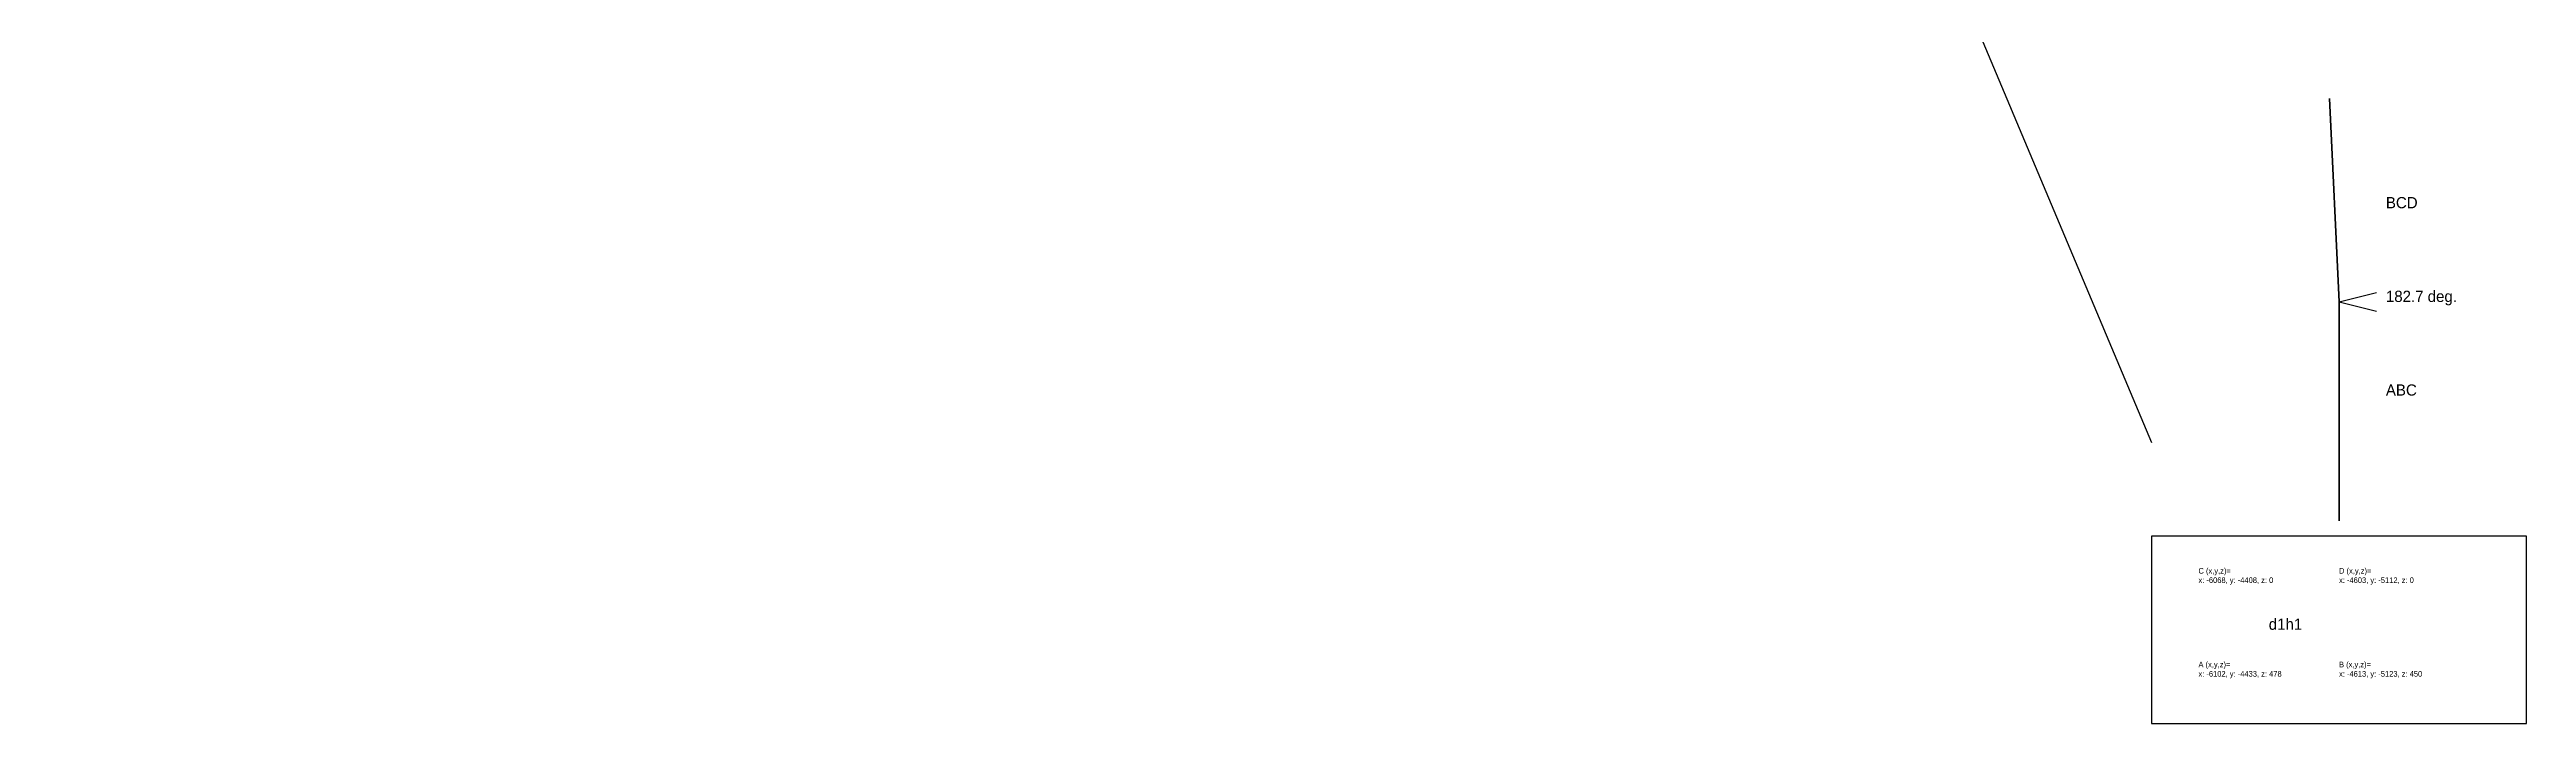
# Model space of a CAD drawing. Extents: x -14946 to 15402, y -21157 to 21439.
# Drawn here: x -4103 to 1183, y -18999 to -17560 of the extents above; entities that cross this region are included whole.
import ezdxf

# ---------------------------------------------------------------- set-up
doc = ezdxf.new("R2010")
doc.units = 0
doc.header["$MEASUREMENT"] = 0
for name, color, linetype in [('08-connection.bottomRing', 7, 'CONTINUOUS'), ('08-text.bottomRing', 7, 'CONTINUOUS'), ('41_RING_BOTTOM_PLINE', 1, 'CONTINUOUS')]:
    doc.layers.add(name, color=color, linetype=linetype)

msp = doc.modelspace()

# ---------------------------------------------------------------- linework, layer by layer
at = {"layer": '08-connection.bottomRing', "linetype": 'Continuous'}
msp.add_line((-5352.2, -4772.5, 239.1), (382.7, -18399), dxfattribs=at)
at = {"layer": '08-text.bottomRing', "linetype": 'Continuous'}
for q in [(862.7, -18079), (862.7, -18119)]:
    msp.add_line((782.7, -18099), q, dxfattribs=at)
msp.add_lwpolyline([(382.7, -18999), (1182.7, -18999), (1182.7, -18599), (382.7, -18599)], close=True, dxfattribs=at)
at = {"layer": '41_RING_BOTTOM_PLINE', "color": 5, "extrusion": (0.998909, 0.046692, 3.33067e-16), "elevation": -63.3}
msp.add_lwpolyline([(-17680.8, -1565.7), (-18115.8, -1682.2), (-18115.8, 0), (-17680.8, -1565.7)], dxfattribs=at)
at = {"layer": '41_RING_BOTTOM_PLINE', "extrusion": (1, -1.49497e-14, 4.44089e-16), "elevation": 782.7}
msp.add_lwpolyline([(-18099, -1682.2), (-18566.5, -109.1), (-18099, 0), (-18099, -1682.2)], dxfattribs=at)

# ---------------------------------------------------------------- texts
at = {"layer": '08-text.bottomRing', "linetype": 'Continuous'}
for s, height, p in [('BCD', 24, (882.7, -17899)), ('182.7 deg.', 24, (882.7, -18099)), ('ABC', 24, (882.7, -18299)), ('x: -6068, y: -4408, z: 0', 12, (482.7, -18699)), ('C (x,y,z)=', 12, (482.7, -18679)), ('x: -4603, y: -5112, z: 0', 12, (782.7, -18699)), ('D (x,y,z)=', 12, (782.7, -18679)), ('d1h1', 24, (632.7, -18799)), ('A (x,y,z)=', 12, (482.7, -18879)), ('B (x,y,z)=', 12, (782.7, -18879)), ('x: -6102, y: -4433, z: 478', 12, (482.7, -18899)), ('x: -4613, y: -5123, z: 450', 12, (782.7, -18899))]:
    msp.add_text(s, height=height, dxfattribs=at).set_placement(p)

doc.saveas('drawing.dxf')
